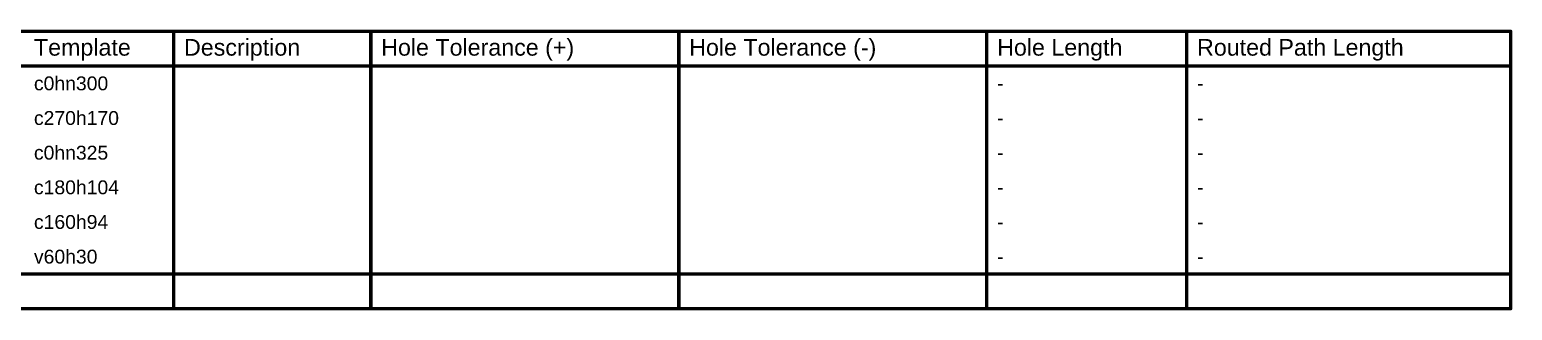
# Model space of a CAD drawing. Header units: inches. Extents: x 0 to 12.8, y -0.1 to 3.5.
# Drawn here: x 6.34 to 12.76, y 2.31 to 3.53 of the extents above; entities that cross this region are included whole.
import ezdxf

# ---------------------------------------------------------------- set-up
doc = ezdxf.new("R2010")
doc.units = ezdxf.units.IN
doc.header["$MEASUREMENT"] = 0
doc.layers.add('Drill Drawing', color=1, linetype='Continuous')
doc.styles.add('Arial', font='', dxfattribs={"height": 0.2})
doc.styles.get('Arial').set_extended_font_data('Arial')

msp = doc.modelspace()

# ---------------------------------------------------------------- linework, layer by layer
at = {"layer": 'Drill Drawing', "const_width": 0.015}
for points in [[(0.0075, 3.5185), (12.7519, 3.5185)], [(6.9626, 2.3185), (6.9626, 3.5185)], [(7.8164, 2.3185), (7.8164, 3.5185)], [(9.15, 2.3185), (9.15, 3.5185)], [(10.4836, 2.3185), (10.4836, 3.5185)], [(11.3493, 2.3185), (11.3493, 3.5185)], [(12.7519, 2.3185), (12.7519, 3.5185)], [(0.0075, 3.3685), (12.7519, 3.3685)], [(0.0075, 2.4685), (12.7519, 2.4685)], [(0.0075, 2.3185), (12.7519, 2.3185)]]:
    msp.add_lwpolyline(points, dxfattribs=at)
at = {"layer": 'Drill Drawing', "const_width": 0.0075}
for points in [[(6.9589, 3.5185, 1), (6.9664, 3.5185, 1)], [(7.8126, 3.5185, 1), (7.8201, 3.5185, 1)], [(9.1462, 3.5185, 1), (9.1537, 3.5185, 1)], [(10.4798, 3.5185, 1), (10.4873, 3.5185, 1)], [(11.3456, 3.5185, 1), (11.3531, 3.5185, 1)], [(12.7482, 3.5185, 1), (12.7557, 3.5185, 1)], [(12.7482, 3.5185, 1), (12.7557, 3.5185, 1)], [(12.7482, 3.3685, 1), (12.7557, 3.3685, 1)], [(12.7482, 2.4685, 1), (12.7557, 2.4685, 1)], [(6.9589, 2.3185, 1), (6.9664, 2.3185, 1)], [(7.8126, 2.3185, 1), (7.8201, 2.3185, 1)], [(9.1462, 2.3185, 1), (9.1537, 2.3185, 1)], [(10.4798, 2.3185, 1), (10.4873, 2.3185, 1)], [(11.3456, 2.3185, 1), (11.3531, 2.3185, 1)], [(12.7482, 2.3185, 1), (12.7557, 2.3185, 1)], [(12.7482, 2.3185, 1), (12.7557, 2.3185, 1)]]:
    msp.add_lwpolyline(points, format="xyb", close=True, dxfattribs=at)

# ---------------------------------------------------------------- texts
at = {"layer": 'Drill Drawing', "style": 'Arial'}
for s, height, p in [('Template', 0.072, (6.3578, 3.4135)), ('Description', 0.072, (7.0076, 3.4135)), ('Hole Tolerance (+)', 0.072, (7.8614, 3.4135)), ('Hole Tolerance (-)', 0.072, (9.195, 3.4135)), ('Hole Length', 0.072, (10.5286, 3.4135)), ('Routed Path Length', 0.072, (11.3943, 3.4135)), ('c0hn300', 0.06, (6.3578, 3.2635)), ('-', 0.06, (10.5286, 3.2635)), ('-', 0.06, (11.3943, 3.2635)), ('c270h170', 0.06, (6.3578, 3.1135)), ('-', 0.06, (10.5286, 3.1135)), ('-', 0.06, (11.3943, 3.1135)), ('c0hn325', 0.06, (6.3578, 2.9635)), ('-', 0.06, (10.5286, 2.9635)), ('-', 0.06, (11.3943, 2.9635)), ('c180h104', 0.06, (6.3578, 2.8135)), ('-', 0.06, (10.5286, 2.8135)), ('-', 0.06, (11.3943, 2.8135)), ('c160h94', 0.06, (6.3578, 2.6635)), ('-', 0.06, (10.5286, 2.6635)), ('-', 0.06, (11.3943, 2.6635)), ('v60h30', 0.06, (6.3578, 2.5135)), ('-', 0.06, (10.5286, 2.5135)), ('-', 0.06, (11.3943, 2.5135))]:
    msp.add_text(s, height=height, dxfattribs=at).set_placement(p)

doc.saveas('drawing.dxf')
